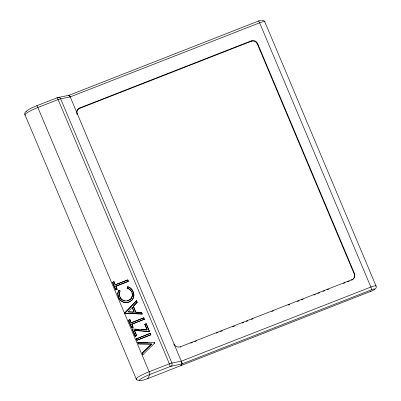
<?xml version="1.0" encoding="UTF-8"?>
<svg xmlns="http://www.w3.org/2000/svg" width="401" height="401" viewBox="0 0 401 401"><rect width="100%" height="100%" fill="white"/><g stroke="black" fill="none" stroke-linecap="round" stroke-linejoin="round"><path stroke-width="0.6" d="M26.245 111.488A2.456 2.396 26.8 0 0 24.932 114.611L136.2 378.845A2.456 2.396 26.8 0 0 139.398 380.198A10.231 1.514 -22.8 0 1 149.302 374.679L170.565 366.374L182.029 363.933A2.456 0.416 68.6 0 0 181.292 361.206L69.769 95.819L68.992 95.298L57.543 97.623L36.185 105.954A10.231 1.514 -22.8 0 0 26.185 111.663M117.879 293.582L118.621 297.427A8.421 8.205 26.8 0 0 121.117 300.755A7.754 7.554 26.8 0 0 128.921 301.963L131.333 300.55A7.383 7.193 26.8 0 0 132.796 298.835L132.982 298.504A8.17 7.965 26.8 0 0 133.458 297.437M117.894 293.352L117.894 295.397L118.541 297.587A8.421 8.205 26.8 0 0 121.037 300.915A7.754 7.554 26.8 0 0 128.841 302.123L131.252 300.71A7.383 7.193 26.8 0 0 132.716 298.996L132.901 298.665A8.17 7.965 26.8 0 0 133.378 297.597L133.578 297.071A7.504 7.308 26.8 0 0 133.874 294.805L133.302 292.023L131.929 289.502L130.099 287.733L127.849 286.69L127.388 288.249L129.448 289.296A6.421 6.256 26.8 0 1 130.766 290.57L131.378 291.512M117.814 293.512L118.13 292.008M117.834 293.281L118.195 291.798M119.448 292.875L119.548 292.514M127.388 288.249L127.849 286.69M131.964 296.92L132.14 296.459A6.316 6.155 26.8 0 0 132.33 293.978L132.039 292.7A8.371 8.155 26.8 0 0 131.633 291.697L130.846 290.414A6.421 6.256 26.8 0 0 129.528 289.136L127.468 288.088M118.115 291.953L118.265 291.582M119.749 291.993L119.373 293.241A6.326 6.165 26.8 0 0 119.333 295.076L119.468 295.818M118.185 291.743L118.521 290.961M131.854 297.221L132.044 296.76M119.668 292.154L119.894 291.632M118.265 291.532L118.43 291.166M131.728 297.512L131.934 297.061M180.831 365.311A2.456 0.416 68.6 0 0 181.197 365.501L182.169 363.276L181.292 361.206L171.909 363.02A4.095 0.607 -22.8 0 0 169.377 363.822L149.137 371.737A12.687 1.875 -22.8 0 0 136.962 379.506M119.809 291.793L120.245 290.915L118.962 290.169L118.541 290.915M182.029 363.933L371.582 289.783A3.89 0.576 -22.8 0 1 374.755 289.166A2.456 2.396 26.8 0 0 376.068 286.043L264.8 21.814A2.456 2.396 26.8 0 0 262.028 20.331M131.588 297.798L131.809 297.352M118.44 291.121L118.621 290.76M68.751 95.413L258.429 21.073A3.89 0.576 -22.8 0 1 261.402 20.256M76.827 111.413A4.912 4.787 26.8 0 1 79.634 108.39L79.879 107.894L251.247 40.872A4.912 4.787 26.8 0 1 257.642 43.584L354.449 273.482A4.912 4.787 26.8 0 1 351.827 279.728L351.577 280.219M115.262 284.75L127.784 279.853L128.375 281.256L115.854 286.154L117.152 289.241L115.719 289.928L112.536 282.369L113.969 281.682L115.182 284.91L113.969 281.682M117.072 289.402L115.854 286.154M115.719 289.928L117.152 289.241M118.646 290.72L118.962 290.169M127.784 279.853L128.29 281.417L115.774 286.314M79.634 108.39L250.996 41.363L251.247 40.872M351.978 280.043A4.912 4.787 26.8 0 0 354.203 273.978L257.392 44.08L257.642 43.584M135.874 312.158L141.513 312.454L142.16 313.988L124.906 313.291L124.761 312.945L136.566 300.71L137.107 302.349L133.287 306.369L135.794 312.319L133.368 306.209L137.187 302.189M124.906 313.291L124.841 312.785M132.215 307.377L134.114 312.234L132.215 307.377L127.904 311.918L132.871 312.173M124.761 312.945L136.566 300.71M131.252 322.725L143.774 317.828L144.365 319.231L131.844 324.128L133.142 327.216L131.708 327.903L128.526 320.344L129.959 319.657L131.172 322.885L129.959 319.657M133.062 327.376L131.844 324.128M131.708 327.903L133.142 327.216M149.453 331.316L146.255 323.717L144.821 324.409L147.122 329.878L132.18 329.015L135.232 336.269L136.646 335.587L134.465 330.409L149.373 331.477L134.465 330.409M141.513 312.454L142.079 314.148M131.172 322.885L143.774 317.828M135.232 336.269L136.646 335.587M131.764 324.284L144.365 319.231M136.34 338.9L150.295 333.311L150.796 334.855L136.921 340.279L136.34 338.9L150.295 333.311M136.921 340.279L150.876 334.695M144.821 324.409L146.255 323.717M138.44 343.888L151.548 344.043L138.44 343.888L137.894 342.233L154.641 342.675L154.681 343.121L154.641 342.675M154.761 342.965L142.951 354.594L142.4 352.94L151.548 344.043M142.951 354.594L142.4 352.94M173.818 344.529L174.064 344.038A4.912 4.787 26.8 0 0 180.46 346.75L351.827 279.728M180.209 347.246L180.46 346.75M354.203 273.978L354.449 273.482M131.438 298.068L131.668 297.637M142.32 353.096L151.468 344.198M129.794 299.848L128.37 300.605M25.248 115.222A12.687 1.875 -22.8 0 1 37.864 107.508L58.11 99.588A4.095 0.607 -22.8 0 1 60.646 98.791L70.03 96.972L259.622 22.817A6.346 0.937 -22.8 0 1 264.59 22.08M112.536 282.369L113.889 281.843M115.182 284.91L127.132 280.239M128.526 320.344L129.879 319.813M190.706 343.141L192.45 342.459M194.786 341.547L196.53 340.86M216.35 333.111L218.099 332.424M220.43 331.512L222.179 330.83M232.67 326.725L234.42 326.043M241.998 323.081L243.748 322.394M246.079 321.482L247.823 320.8M251.322 319.432L253.071 318.745M271.723 311.452L273.472 310.77M288.043 305.071L289.793 304.384M297.372 301.422L299.121 300.735M301.452 299.823L303.201 299.141M313.692 295.036L315.442 294.354M317.772 293.442L319.522 292.76M323.016 291.392L324.765 290.705M327.096 289.793L328.845 289.111M343.416 283.412L345.166 282.725M347.497 281.813L349.246 281.131M181.292 361.206L370.885 287.051A6.346 0.937 -22.8 0 1 375.988 286.169M374.755 289.166A3.89 0.576 -22.8 0 1 370.79 291.342L147.262 378.77A10.231 1.514 -22.8 0 1 139.398 380.198M128.059 300.72L127.112 300.966M137.814 342.389L147.738 342.654M124.987 313.131L142.16 313.988M127.984 311.757L134.195 312.078M136.355 312.349L140.866 312.585M134.671 329.161L139.027 329.411M141.518 329.552L146.5 329.838M127.769 286.85L129.042 287.327M123.989 300.735L124.611 300.91A6.035 5.88 26.8 0 0 124.922 300.976M129.247 287.427L130.385 288.164M122.485 300.038L122.766 300.199A7.499 7.308 26.8 0 0 123.363 300.494M118.881 290.324L119.202 290.514M119.282 290.56L119.924 290.936M130.906 288.615L131.237 288.946M131.398 289.116L132.385 290.449M120.125 297.537L120.285 297.818M132.51 290.66L132.851 291.311M132.957 291.542L133.794 294.961A7.504 7.308 26.8 0 1 133.498 297.231M136.485 300.87L137.107 302.349M143.693 317.988L144.285 319.386M146.175 323.878L149.373 331.477M150.215 333.472L150.796 334.855M144.901 324.249L147.202 329.717M134.626 331.141L136.566 335.747M112.616 282.209L115.799 289.773M128.606 320.183L131.794 327.742M132.26 328.855L135.312 336.108M136.42 338.74L137.002 340.118M137.894 342.233L138.52 343.727M131.954 292.86L132.25 294.139A6.316 6.155 26.8 0 1 132.064 296.615M68.837 95.227A2.456 0.416 68.6 0 1 70.03 96.972M147.383 378.389A2.456 0.416 68.6 0 0 147.753 378.579L149.829 374.469A2.456 0.416 68.6 0 0 149.137 371.737L37.869 107.503A2.456 0.416 68.6 0 0 36.676 105.759M170.069 366.554A2.456 0.416 68.6 0 0 169.377 363.822L58.11 99.588A2.456 0.416 68.6 0 0 56.917 97.844M57.929 97.523A2.456 1.985 79 0 1 60.646 98.791L171.909 363.02A2.456 1.985 79 0 1 171.082 366.233M77.258 114.14A4.912 4.787 26.8 0 1 79.879 107.894M258.429 21.073A2.456 0.416 68.6 0 1 259.622 22.817L370.885 287.051A2.456 0.416 68.6 0 1 371.582 289.783M370.79 291.347A2.456 0.416 68.6 0 1 370.424 291.156M76.857 114.225A4.912 4.787 26.8 0 1 76.741 113.789M250.996 41.363A4.912 4.787 26.8 0 1 257.392 44.08M119.453 293.081A6.326 6.165 26.8 0 0 119.413 294.915L119.653 296.033A7.865 7.664 26.8 0 0 120.059 297.086L120.531 297.928A6.271 6.11 26.8 0 0 122.29 299.702L122.846 300.038A7.499 7.308 26.8 0 0 123.754 300.464L124.691 300.755A6.035 5.88 26.8 0 0 126.881 300.86L129.874 299.687A5.94 5.789 26.8 0 0 131.518 297.908M119.979 297.246A7.865 7.664 26.8 0 1 119.698 296.57M121.954 299.677A6.271 6.11 26.8 0 1 120.45 298.088M131.277 298.329A5.94 5.789 26.8 0 1 130.044 299.667"/></g></svg>
